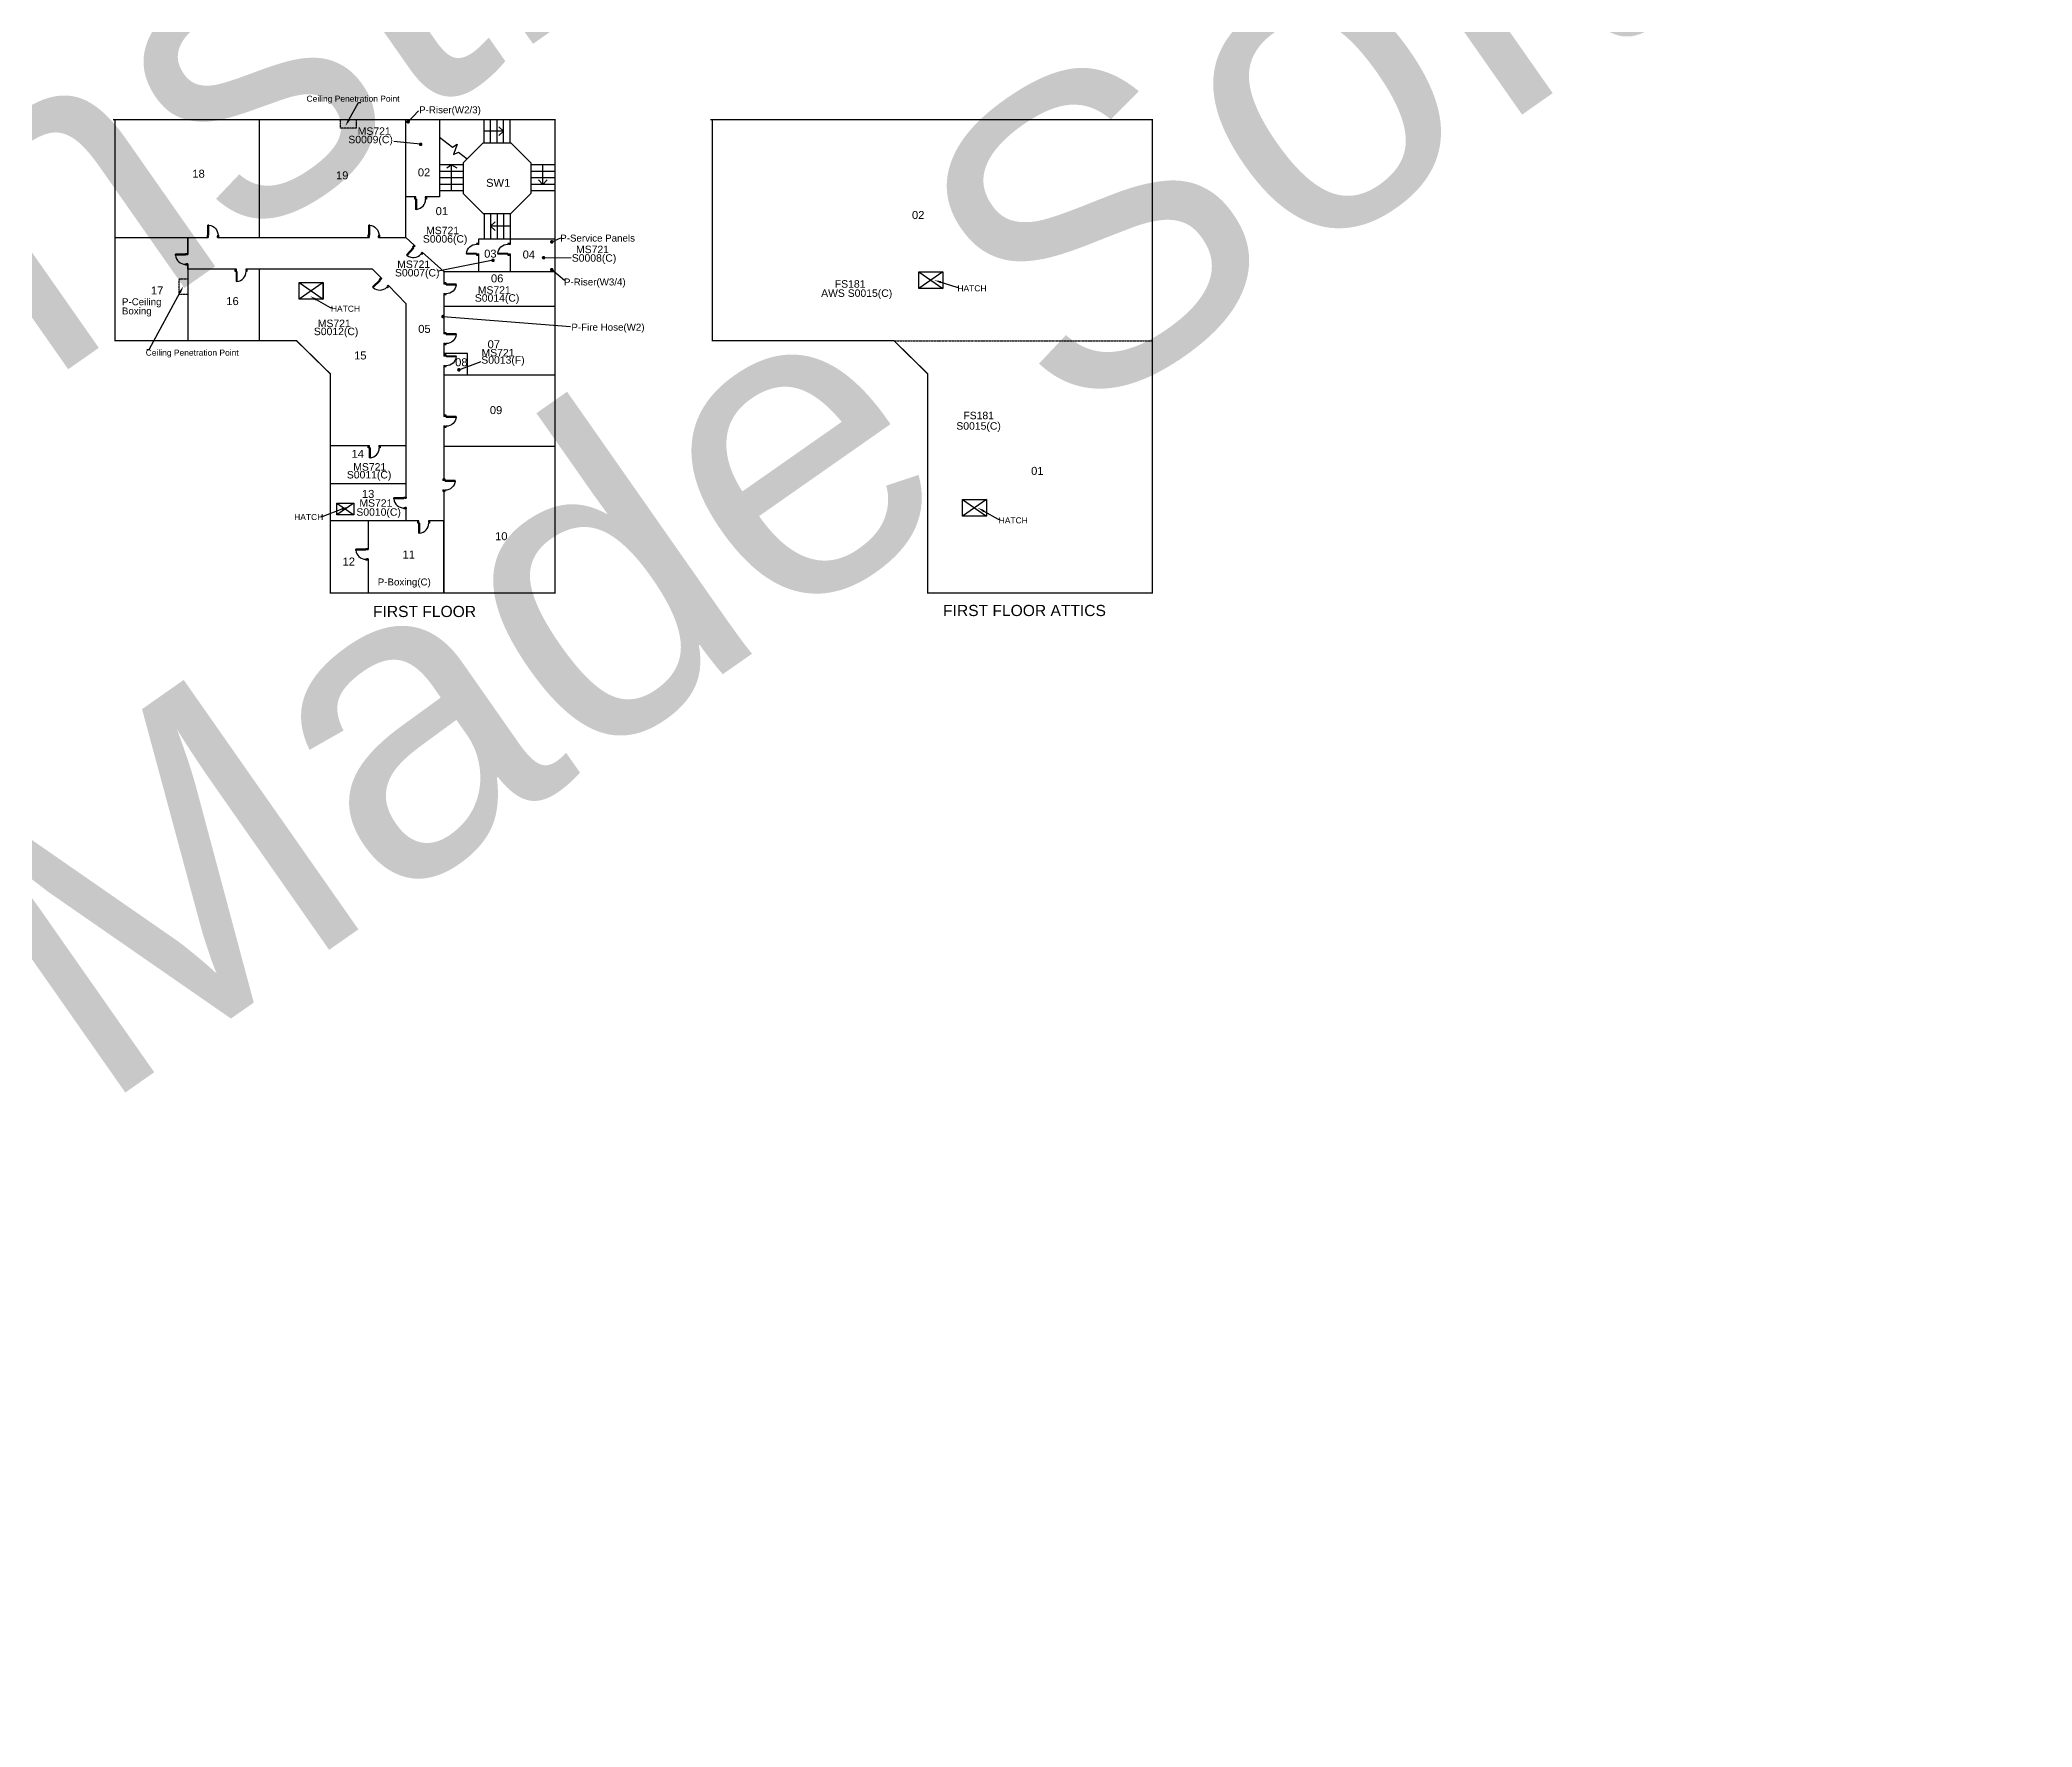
# Model space of a CAD drawing. Extents: x -211487 to 129179, y -113885 to 184348.
# Drawn here: x -85013 to 22083, y -37964 to 52744 of the extents above; entities that cross this region are included whole.
import ezdxf
from ezdxf import colors
from ezdxf.entities.mleader import LeaderData, LeaderLine
from ezdxf.math import Vec2, Vec3

# ---------------------------------------------------------------- set-up
doc = ezdxf.new("R2010")
doc.units = 0
doc.linetypes.add('HIDDEN', pattern=[0.375, 0.25, -0.125])
doc.layers.get('0').update_dxf_attribs({"linetype": 'CONTINUOUS'})
for name, color, linetype in [('A315_DOORS', 151, 'CONTINUOUS'), ('BLD-STRUCT', 7, 'CONTINUOUS'), ('DOOR', 7, 'CONTINUOUS'), ('Items-Negative', 104, 'CONTINUOUS'), ('Items-Positive', 6, 'CONTINUOUS'), ('LINE_DRAWING', 7, 'CONTINUOUS'), ('ROOMS', 5, 'CONTINUOUS')]:
    doc.layers.add(name, color=color, linetype=linetype)
doc.styles.add('BOX-TEXT', font='arial.ttf')
doc.styles.get("Standard").update_dxf_attribs({"font": 'arial.ttf'})

# ---------------------------------------------------------------- blocks, each defined once
blk = doc.blocks.new('A315DOORS')
at = {"layer": 'A315_DOORS'}
for p, q in [((-5, 0), (0, 0)), ((-5, -3.8), (-5, 0)), ((0, 0), (0, -2.5)), ((-5, -1.8), (-26.4, -1.8)), ((-26.4, -3.8), (-26.4, -1.8)), ((-5, -3.8), (-26.4, -3.8)), ((-5, -1.8), (-2.8, -1.8)), ((-2.8, -23.2), (-5, -23.2)), ((-5, -25), (-5, -23.2)), ((0, -25), (-5, -25)), ((-2.8, -2.5), (-2.8, -1.8)), ((-2.8, -2.5), (0, -2.5)), ((0, -22.5), (-2.8, -22.5)), ((-2.8, -23.2), (-2.8, -22.5)), ((0, -22.5), (0, -25))]:
    blk.add_line(p, q, dxfattribs=at)
at = {"layer": 'A315_DOORS', "color": 7, "ltscale": 2}
blk.add_arc((-5, -1.8), 21.5, 185.3376, 270, dxfattribs=at)

msp = doc.modelspace()

# ---------------------------------------------------------------- linework, layer by layer
at = {"layer": 'BLD-STRUCT'}
for p, q in [((-61179, 47210), (-62252, 46137)), ((-61179, 47210), (-59700, 47210)), ((-59700, 47210), (-58627, 46137)), ((-62252, 46137), (-62252, 44486)), ((-58627, 46137), (-58627, 44486)), ((-61179, 43414), (-62252, 44486)), ((-59700, 43414), (-58627, 44486)), ((-61179, 43414), (-59700, 43414))]:
    msp.add_line(p, q, dxfattribs=at)
at = {"layer": 'DOOR'}
for p, q in [((-61135, 47210), (-61135, 48458)), ((-60785, 47210), (-60785, 48458)), ((-60435, 47210), (-60435, 48458)), ((-60085, 47210), (-60085, 48458)), ((-59735, 47210), (-59735, 48458)), ((-63529, 47509), (-62838, 46969)), ((-62838, 46969), (-62585, 47141)), ((-62585, 47141), (-62780, 46584)), ((-60085, 47834), (-61135, 47834)), ((-60098, 47835), (-60345, 48061)), ((-60098, 47834), (-60345, 47608)), ((-62780, 46584), (-62511, 46713)), ((-62511, 46713), (-62042, 46347)), ((-62252, 46018), (-63529, 46018)), ((-62252, 45668), (-63529, 45668)), ((-62252, 45318), (-63529, 45318)), ((-62890, 44618), (-62890, 46018)), ((-57319, 46018), (-58627, 46018)), ((-57319, 45668), (-58627, 45668)), ((-57319, 45318), (-58627, 45318)), ((-57973, 44968), (-58199, 45215)), ((-57972, 44968), (-57972, 46018)), ((-57972, 44968), (-57746, 45215)), ((-62252, 44968), (-63529, 44968)), ((-62252, 44618), (-63529, 44618)), ((-57319, 44968), (-58627, 44968)), ((-57319, 44618), (-58627, 44618)), ((-61135, 43414), (-61135, 42044)), ((-60785, 43414), (-60785, 42044)), ((-60785, 42728), (-60539, 42954)), ((-60435, 43414), (-60435, 42044)), ((-60085, 43414), (-60085, 42044)), ((-59735, 43414), (-59735, 42044)), ((-59735, 42729), (-60785, 42727)), ((-60785, 42727), (-60539, 42501))]:
    msp.add_line(p, q, dxfattribs=at)
at = {"layer": 'Items-Negative', "ltscale": 0.5}
for p, q in [((-64542, 47128), (-65981, 47277)), ((-60651, 40891), (-63593, 40312)), ((-57936, 41032), (-56446, 41043)), ((-62485, 35004), (-61281, 35447))]:
    msp.add_line(p, q, dxfattribs=at)
at = {"layer": 'Items-Negative', "ltscale": 0.5, "const_width": 95.3}
for points in [[(-64590, 47128, 1), (-64495, 47128, 1)], [(-60699, 40891, 1), (-60604, 40891, 1)], [(-57983, 41032, 1), (-57888, 41032, 1)], [(-62533, 35004, 1), (-62438, 35004, 1)]]:
    msp.add_lwpolyline(points, format="xyb", close=True, dxfattribs=at)
at = {"layer": 'Items-Positive', "color": 40, "ltscale": 0.5}
for p, q in [((-65215, 48336), (-64650, 48927)), ((-57492, 41882), (-57001, 42107)), ((-57495, 40390), (-56816, 39818)), ((-63341, 37867), (-56486, 37332))]:
    msp.add_line(p, q, dxfattribs=at)
at = {"layer": 'Items-Positive', "color": 40, "ltscale": 0.5, "const_width": 95.3}
for points in [[(-65263, 48336, 1), (-65168, 48336, 1)], [(-57539, 41882, 1), (-57444, 41882, 1)], [(-57543, 40390, 1), (-57448, 40390, 1)], [(-63389, 37867, 1), (-63293, 37867, 1)]]:
    msp.add_lwpolyline(points, format="xyb", close=True, dxfattribs=at)
at = {"layer": 'LINE_DRAWING'}
for p, q in [((-73200, 42111), (-73200, 48458)), ((-65346, 42111), (-65346, 48458)), ((-63529, 48458), (-63529, 44297)), ((-62890, 46018), (-63141, 45846)), ((-62890, 46018), (-62603, 45857)), ((-64799, 44297), (-65346, 44297)), ((-63529, 44297), (-64295, 44297)), ((-80977, 42111), (-75959, 42111)), ((-77059, 42111), (-77059, 41200)), ((-77059, 41200), (-77059, 42111)), ((-75455, 42111), (-67311, 42111)), ((-66807, 42111), (-65346, 42111)), ((-65346, 42111), (-64892, 41709)), ((-61409, 42044), (-57319, 42044)), ((-61409, 41736), (-61409, 42044)), ((-59735, 42044), (-59735, 41736)), ((-64467, 41333), (-63293, 40295)), ((-61409, 40295), (-61409, 41232)), ((-59735, 41232), (-59735, 40295)), ((-77059, 40415), (-77059, 40696)), ((-77059, 40696), (-77059, 36567)), ((-74449, 40415), (-77059, 40415)), ((-67130, 40415), (-73945, 40415)), ((-73222, 40415), (-73222, 36567)), ((-71071, 39693), (-69789, 38806)), ((-69789, 39693), (-71071, 38806)), ((-69789, 38806), (-69789, 39693)), ((-66637, 39910), (-67130, 40415)), ((-63293, 40295), (-57319, 40295)), ((-63293, 40295), (-63293, 39614)), ((-37760, 40268), (-36479, 39381)), ((-36479, 40268), (-37760, 39381)), ((-65313, 38557), (-66284, 39550)), ((-65313, 28099), (-65313, 38557)), ((-63293, 39110), (-63293, 36937)), ((-63293, 38431), (-57319, 38431)), ((-63293, 36433), (-63293, 35745)), ((-63293, 35241), (-63293, 32497)), ((-63293, 34732), (-57319, 34732)), ((-63293, 31993), (-63293, 29056)), ((-69400, 30932), (-67294, 30932)), ((-66790, 30932), (-65313, 30932)), ((-63293, 30898), (-57319, 30898)), ((-69400, 28902), (-65313, 28902)), ((-63293, 28552), (-63293, 23014)), ((-35414, 28032), (-34132, 27146)), ((-34132, 28032), (-35414, 27146)), ((-64633, 26887), (-69400, 26887)), ((-69051, 27844), (-68136, 27211)), ((-68136, 27844), (-69051, 27211)), ((-67366, 26887), (-67366, 25344)), ((-65313, 26887), (-65313, 27595)), ((-63293, 26887), (-64129, 26887)), ((-63293, 23014), (-63293, 26887)), ((-67366, 24840), (-67366, 23014))]:
    msp.add_line(p, q, dxfattribs=at)
at = {"layer": 'LINE_DRAWING', "linetype": 'HIDDEN'}
msp.add_line((-39097, 36567), (-25204, 36567), dxfattribs=at)
at = {"layer": 'LINE_DRAWING', "const_width": 70}
for points in [[(-81078, 48458), (-57319, 48458), (-57319, 23014), (-69400, 23014), (-69400, 34790), (-71212, 36567), (-80977, 36567), (-80977, 48458)], [(-48963, 48458), (-25204, 48458), (-25204, 23014), (-37285, 23014), (-37285, 34790), (-39097, 36567), (-48862, 36567), (-48862, 48458)]]:
    msp.add_lwpolyline(points, dxfattribs=at)
at = {"layer": 'LINE_DRAWING', "linetype": 'HIDDEN'}
for points in [[(-68849, 48458), (-68004, 48458), (-68004, 47993), (-68849, 47993)], [(-77059, 39899), (-77059, 39054), (-77523, 39054), (-77523, 39899)]]:
    msp.add_lwpolyline(points, close=True, dxfattribs=at)
at = {"layer": 'LINE_DRAWING'}
for points in [[(-71071, 39693), (-69789, 39693), (-69789, 38806), (-71071, 38806)], [(-37760, 40268), (-36479, 40268), (-36479, 39381), (-37760, 39381)], [(-35414, 28032), (-34132, 28032), (-34132, 27146), (-35414, 27146)], [(-69051, 27844), (-68136, 27844), (-68136, 27211), (-69051, 27211)]]:
    msp.add_lwpolyline(points, close=True, dxfattribs=at)
msp.add_lwpolyline([(-63293, 35241), (-63293, 34732), (-62025, 34732), (-62025, 35885), (-63293, 35885), (-63293, 35745)], dxfattribs=at)

# ---------------------------------------------------------------- block references
at = {"layer": 'A315_DOORS', "yscale": 25.2, "zscale": 25.2}
for p, xscale, rotation in [((-64862, 44297), 25.2, 90), ((-76022, 42111), -25.2, 90), ((-67374, 42111), -25.2, 90), ((-61409, 41169), -25.2, 180), ((-59735, 41169), -25.2, 180), ((-64892, 41709), 25.2, 48.48261774606868), ((-74512, 40415), 25.2, 90), ((-66681, 39955), 25.2, 44.35759114524569), ((-67357, 30932), 25.2, 90), ((-64696, 26887), 25.2, 90)]:
    msp.add_blockref('A315DOORS', p, dxfattribs=dict(at, xscale=xscale, rotation=rotation))
for p, xscale in [((-77059, 41263), 25.2), ((-63293, 39677), -25.2), ((-63293, 37000), -25.2), ((-63293, 35808), -25.2), ((-63293, 32560), -25.2), ((-63356, 29119), -25.2), ((-65313, 28162), 25.2), ((-67366, 25407), 25.2)]:
    msp.add_blockref('A315DOORS', p, dxfattribs=dict(at, xscale=xscale))

# ---------------------------------------------------------------- texts
at = {"color": 1, "char_height": 16368.56, "attachment_point": 1, "rotation": 34.99941}
for s, insert in [('For Demonstration Purposes Only', (-177433, -10763)), ('Tailor Made Software', (-143379, -27950))]:
    msp.add_mtext(s, dxfattribs=dict(at, insert=insert))
at = {"layer": 'Items-Negative', "ltscale": 0.5, "style": 'BOX-TEXT'}
for s, p in [('S0009(C)', (-68428, 47185)), ('MS721', (-67924, 47638)), ('S0006(C)', (-64421, 41844)), ('MS721', (-64249, 42296)), ('MS721', (-65802, 40481)), ('S0008(C)', (-56418, 40818)), ('MS721', (-56189, 41278)), ('S0007(C)', (-65922, 40024)), ('FS181', (-42279, 39422)), ('S0014(C)', (-61629, 38669)), ('MS721', (-61470, 39097)), ('AWS S0015(C)', (-43013, 38927)), ('MS721', (-70072, 37301)), ('S0012(C)', (-70283, 36868)), ('S0013(F)', (-61281, 35334)), ('MS721', (-61272, 35727)), (' S0015(C)', (-35901, 31788)), ('FS181', (-35369, 32349)), ('MS721', (-68164, 29587)), ('S0011(C)', (-68508, 29164)), ('MS721', (-67834, 27644)), ('S0010(C)', (-67997, 27160))]:
    msp.add_text(s, height=400, dxfattribs=at).set_placement(p)
at = {"layer": 'Items-Positive', "color": 40, "ltscale": 0.5, "style": 'BOX-TEXT'}
for s, p in [('P-Riser(W2/3)', (-64624, 48794)), ('P-Service Panels', (-57039, 41899)), ('P-Riser(W3/4)', (-56839, 39540)), ('P-Ceiling', (-80599, 38476)), ('Boxing', (-80602, 37982)), ('P-Fire Hose(W2)', (-56436, 37111)), ('P-Boxing(C)', (-66849, 23412))]:
    msp.add_text(s, height=375, dxfattribs=at).set_placement(p)
at = {"layer": 'LINE_DRAWING', "ltscale": 0.5, "style": 'BOX-TEXT'}
for s, height, p in [('Ceiling Penetration Point', 325, (-70675, 49419)), ('HATCH', 325, (-35688, 39224)), ('HATCH', 325, (-69366, 38126)), ('Ceiling Penetration Point', 325, (-79322, 35766)), ('HATCH', 325, (-71342, 26929)), ('HATCH', 325, (-33471, 26749)), ('FIRST FLOOR', 600, (-67105, 21714)), ('FIRST FLOOR ATTICS', 600, (-36460, 21767))]:
    msp.add_text(s, height=height, dxfattribs=at).set_placement(p)
at = {"layer": 'ROOMS', "ltscale": 0.5, "style": 'BOX-TEXT'}
for s, p in [('18', (-76814, 45334)), ('19', (-69092, 45244)), ('02', (-64695, 45405)), ('SW1', (-61025, 44843)), ('01', (-63736, 43321)), ('02', (-38131, 43113)), ('03', (-61129, 41035)), ('04', (-59058, 40989)), ('06', (-60762, 39706)), ('17', (-79039, 39055)), ('16', (-74989, 38485)), ('05', (-64672, 36991)), ('07', (-60943, 36165)), ('15', (-68121, 35562)), ('08', (-62689, 35197)), ('09', (-60824, 32624)), ('14', (-68258, 30274)), ('01', (-31727, 29358)), ('13', (-67699, 28118)), ('10', (-60542, 25844)), ('12', (-68737, 24484)), ('11', (-65515, 24861))]:
    msp.add_text(s, height=429, dxfattribs=at).set_placement(p)

# ---------------------------------------------------------------- leaders
at = {"layer": 'LINE_DRAWING', "linetype": 'HIDDEN'}
ml = msp.add_multileader_mtext('Standard', dxfattribs=at)
ml.set_content('')
ml.set_leader_properties()
ml.build(insert=Vec2(0, 0))
ml.multileader.update_dxf_attribs({"text_right_attachment_type": 6, "dogleg_length": 15, "arrow_head_size": 375, "scale": 15})
ctx = ml.context
ctx.base_point, ctx.scale, ctx.char_height, ctx.arrow_head_size, ctx.landing_gap_size, ctx.plane_origin = Vec3(-67766, 49369), 15, 30, 375, 15, Vec3(-68434, 49875)
ctx.right_attachment = 6
notes = []
notes.append((ctx, [(0, (1, 1, 0), (-67878, 49369), (1, 0), 112, [(0, [(-68589, 48109)], 0, [])])]))
ctx.mtext, ml.multileader.dxf.content_type = None, 0
ml = msp.add_multileader_mtext('Standard', dxfattribs=at)
ml.set_content('')
ml.set_leader_properties()
ml.build(insert=Vec2(0, 0))
ml.multileader.update_dxf_attribs({"text_right_attachment_type": 6, "dogleg_length": 15, "arrow_head_size": 375, "scale": 15})
ctx = ml.context
ctx.base_point, ctx.scale, ctx.char_height, ctx.arrow_head_size, ctx.landing_gap_size, ctx.plane_origin = Vec3(-35609, 39453), 15, 30, 375, 15, Vec3(-36805, 40061)
ctx.right_attachment = 6
notes.append((ctx, [(0, (1, 1, 0), (-35721, 39453), (1, 0), 112, [(0, [(-36935, 39822)], 0, [])])]))
ctx.mtext, ml.multileader.dxf.content_type = None, 0
ml = msp.add_multileader_mtext('Standard', dxfattribs=at)
ml.set_content('')
ml.set_leader_properties()
ml.build(insert=Vec2(0, 0))
ml.multileader.update_dxf_attribs({"text_right_attachment_type": 6, "dogleg_length": 15, "arrow_head_size": 375, "scale": 15})
ctx = ml.context
ctx.base_point, ctx.scale, ctx.char_height, ctx.arrow_head_size, ctx.landing_gap_size, ctx.plane_origin = Vec3(-79268, 36083), 15, 30, 375, 15, Vec3(-80898, 36451)
ctx.right_attachment = 6
notes.append((ctx, [(1, (1, 1, 0), (-79155, 36083), (-1, 0), 112, [(0, [(-77302, 39495)], 0, [])])]))
ctx.mtext, ml.multileader.dxf.content_type = None, 0
ml = msp.add_multileader_mtext('Standard', dxfattribs=at)
ml.set_content('')
ml.set_leader_properties()
ml.build(insert=Vec2(0, 0))
ml.multileader.update_dxf_attribs({"text_right_attachment_type": 6, "dogleg_length": 15, "arrow_head_size": 375, "scale": 15})
ctx = ml.context
ctx.base_point, ctx.scale, ctx.char_height, ctx.arrow_head_size, ctx.landing_gap_size, ctx.plane_origin = Vec3(-69286, 38354), 15, 30, 375, 15, Vec3(-70483, 38963)
ctx.right_attachment = 6
notes.append((ctx, [(0, (1, 1, 0), (-69399, 38354), (1, 0), 112, [(0, [(-70483, 38963)], 0, [])])]))
ctx.mtext, ml.multileader.dxf.content_type = None, 0
ml = msp.add_multileader_mtext('Standard', dxfattribs=at)
ml.set_content('')
ml.set_leader_properties()
ml.build(insert=Vec2(0, 0))
ml.multileader.update_dxf_attribs({"text_right_attachment_type": 6, "dogleg_length": 15, "arrow_head_size": 375, "scale": 15})
ctx = ml.context
ctx.base_point, ctx.scale, ctx.char_height, ctx.arrow_head_size, ctx.landing_gap_size, ctx.plane_origin = Vec3(-69915, 27114), 15, 30, 375, 15, Vec3(-68268, 27425)
ctx.right_attachment = 6
notes.append((ctx, [(1, (1, 1, 0), (-69803, 27114), (-1, 0), 112, [(0, [(-68421, 27647)], 0, [])])]))
ctx.mtext, ml.multileader.dxf.content_type = None, 0
ml = msp.add_multileader_mtext('Standard', dxfattribs=at)
ml.set_content('')
ml.set_leader_properties()
ml.build(insert=Vec2(0, 0))
ml.multileader.update_dxf_attribs({"text_right_attachment_type": 6, "dogleg_length": 15, "arrow_head_size": 375, "scale": 15})
ctx = ml.context
ctx.base_point, ctx.scale, ctx.char_height, ctx.arrow_head_size, ctx.landing_gap_size, ctx.plane_origin = Vec3(-33392, 26978), 15, 30, 375, 15, Vec3(-34588, 27586)
ctx.right_attachment = 6
notes.append((ctx, [(0, (1, 1, 0), (-33504, 26978), (1, 0), 112, [(0, [(-34588, 27586)], 0, [])])]))
ctx.mtext, ml.multileader.dxf.content_type = None, 0
for ctx, leaders in notes:
    for number, flags, end, landing, length, lines in leaders:
        leader = LeaderData()
        leader.index, (leader.has_last_leader_line, leader.has_dogleg_vector, leader.attachment_direction) = number, flags
        leader.last_leader_point, leader.dogleg_vector, leader.dogleg_length = Vec3(end), Vec3(landing), length
        for number, points, colour, breaks in lines:
            line = LeaderLine()
            line.index, line.vertices, line.color, line.breaks = number, Vec3.list(points), colors.encode_raw_color(colour), breaks
            leader.lines.append(line)
        ctx.leaders.append(leader)

doc.saveas('drawing.dxf')
